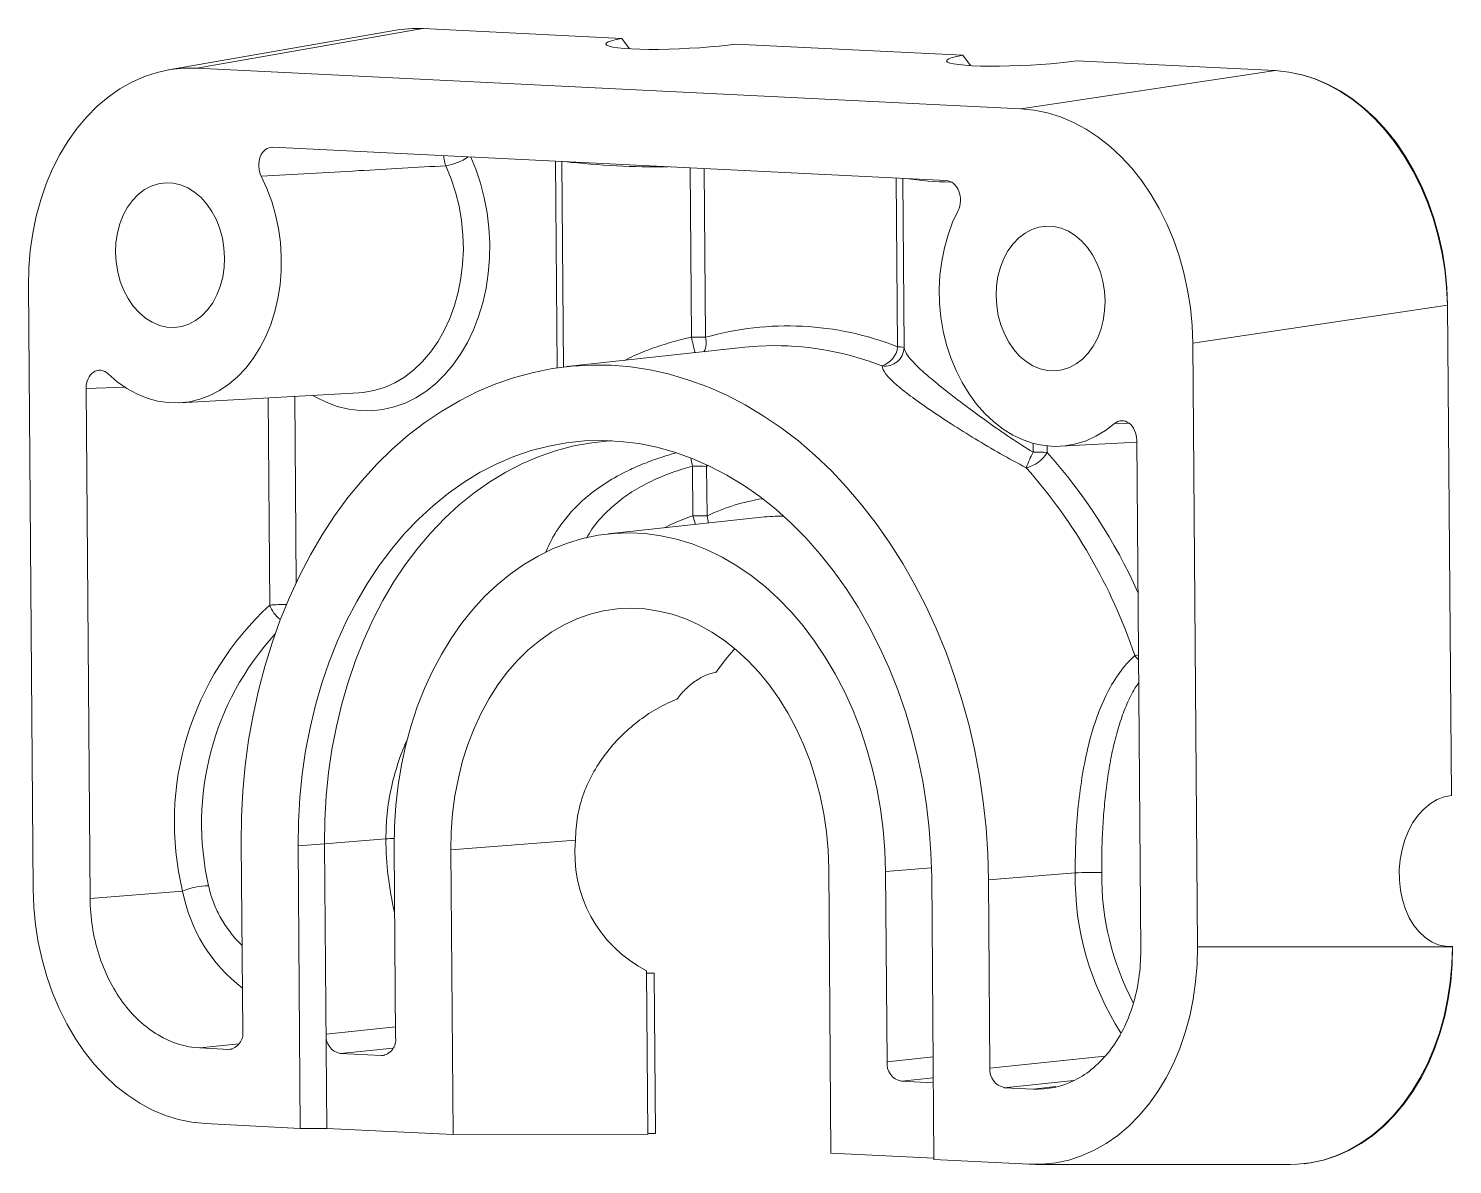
# Model space of a CAD drawing. Header units: millimetres. Extents: x -21.9 to 15.8, y -8.5 to 21.5.
import ezdxf

# ---------------------------------------------------------------- set-up
doc = ezdxf.new("R2010")
doc.units = ezdxf.units.MM

msp = doc.modelspace()

# ---------------------------------------------------------------- linework, layer by layer
at = {"color": 7, "linetype": 'Continuous', "lineweight": 15}
for p, q in [((-11.445, 21.511), (-17.425, 20.466)), ((-11.787, 21.51), (-11.792, 21.51)), ((-11.439, 21.511), (-11.787, 21.51)), ((-11.439, 21.511), (-11.445, 21.511)), ((-11.439, 21.511), (-6.177, 21.251)), ((-12.204, 21.463), (-18.174, 20.42)), ((-6.177, 21.251), (-5.976, 20.978)), ((-3.17, 21.103), (2.843, 20.807)), ((2.843, 20.807), (3.043, 20.533)), ((-17.425, 20.466), (4.376, 19.391)), ((4.376, 19.391), (11.117, 20.399)), ((5.849, 20.658), (11.111, 20.399)), ((11.117, 20.399), (11.111, 20.399)), ((2.4, 17.494), (-15.418, 18.372)), ((-21.757, -1.261), (-21.882, 14.709)), ((15.667, 14.198), (8.926, 13.19)), ((15.667, 14.19), (15.667, 14.198)), ((15.667, 14.19), (15.769, 1.217)), ((8.926, 13.19), (9.051, -2.78)), ((-2.923, 13.08), (-7.633, 12.568)), ((-20.358, 11.992), (-20.252, -1.505)), ((-17.874, 11.61), (-13.144, 11.873)), ((5.427, 10.461), (7.444, 10.573)), ((7.549, -2.876), (7.444, 10.621)), ((-4.3, 8.623), (-4.31, 9.934)), ((-3.937, 9.929), (-3.927, 8.618)), ((-2.488, 8.582), (-6.539, 8.142)), ((-12.424, 0.073), (-14.048, -0.056)), ((-10.704, -0.221), (-7.405, 0.041)), ((-16.211, -5.018), (-16.25, -0.034)), ((-14.747, -0.108), (-14.048, -0.056)), ((-14.747, -0.108), (-14.689, -7.586)), ((-14.048, -0.056), (-13.989, -7.587)), ((-12.168, -5.183), (-12.207, -0.147)), ((-10.704, -0.221), (-10.645, -7.751)), ((-0.647, -8.244), (-0.706, -0.714)), ((0.797, -0.788), (0.837, -5.824)), ((2.076, -8.413), (2.018, -0.935)), ((5.818, -0.827), (3.521, -1.009)), ((3.521, -1.009), (3.56, -5.993)), ((-17.803, -1.311), (-20.252, -1.505)), ((9.051, -2.78), (15.8, -2.782)), ((15.566, -2.762), (15.8, -2.774)), ((15.8, -2.774), (15.8, -2.775)), ((15.8, -2.782), (15.8, -2.775)), ((-5.492, -7.743), (-5.526, -3.419)), ((-5.326, -3.478), (-5.526, -3.468)), ((-5.326, -3.478), (-5.293, -7.719)), ((-17.35, -5.46), (-16.583, -5.498)), ((-13.629, -5.609), (-12.54, -5.663)), ((1.216, -6.341), (2.061, -6.383)), ((3.94, -6.51), (4.707, -6.548)), ((-14.689, -7.586), (-17.207, -7.462)), ((-13.989, -7.587), (-14.689, -7.586)), ((-10.645, -7.751), (-13.989, -7.587)), ((-10.645, -7.751), (-5.492, -7.743)), ((2.076, -8.379), (-0.647, -8.244)), ((4.594, -8.537), (2.076, -8.413)), ((4.761, -8.541), (11.507, -8.543)), ((11.872, -8.523), (11.879, -8.522))]:
    msp.add_line(p, q, dxfattribs=at)
at = {"color": 8, "linetype": 'Continuous', "lineweight": 15}
for p, q in [((-7.895, 12.535), (-7.937, 18.003)), ((-7.768, 17.995), (-7.725, 12.558)), ((-4.337, 13.35), (-4.372, 17.828)), ((-3.999, 17.809), (-3.964, 13.345)), ((1.117, 13.094), (1.082, 17.559)), ((1.252, 17.55), (1.287, 13.072)), ((-19.305, 12.024), (-20.358, 11.992)), ((-15.495, 6.26), (-15.538, 11.74)), ((-14.838, 11.779), (-14.8, 6.853)), ((7.23, 11.075), (6.853, 11.061)), ((4.703, 10.302), (4.701, 10.54)), ((5.075, 10.47), (5.076, 10.297)), ((-3.952, 9.979), (-3.937, 9.929)), ((-3.887, 9.949), (-3.937, 9.929)), ((2.014, -0.692), (0.797, -0.788)), ((-14.009, -5.092), (-12.17, -4.898)), ((-16.305, -5.347), (-17.35, -5.46)), ((-16.583, -5.498), (-16.494, -5.488)), ((-12.232, -5.462), (-13.629, -5.609)), ((-12.54, -5.663), (-12.45, -5.653)), ((0.837, -5.824), (2.055, -5.696)), ((3.56, -5.993), (6.601, -5.672)), ((2.06, -6.253), (1.216, -6.341)), ((5.771, -6.317), (3.94, -6.51)), ((5.305, -6.483), (4.707, -6.548))]:
    msp.add_line(p, q, dxfattribs=at)
at = {"color": 7, "linetype": 'Continuous', "lineweight": 15, "flags": 128}
for points in [[(-6.177, 21.251), (-6.333, 21.221), (-6.456, 21.19), (-6.543, 21.159), (-6.594, 21.128), (-6.607, 21.099), (-6.582, 21.071), (-6.519, 21.046), (-6.42, 21.023), (-6.286, 21.003), (-6.121, 20.987), (-5.926, 20.975), (-5.707, 20.967), (-5.466, 20.963), (-5.209, 20.963), (-4.94, 20.968), (-4.665, 20.977), (-4.389, 20.99), (-4.117, 21.006), (-3.854, 21.026), (-3.606, 21.049), (-3.376, 21.075), (-3.17, 21.103)], [(2.843, 20.807), (2.687, 20.776), (2.564, 20.745), (2.476, 20.714), (2.425, 20.684), (2.412, 20.654), (2.437, 20.626), (2.5, 20.601), (2.599, 20.578), (2.733, 20.559), (2.899, 20.543), (3.093, 20.53), (3.313, 20.522), (3.554, 20.518), (3.811, 20.519), (4.079, 20.523), (4.354, 20.532), (4.63, 20.545), (4.902, 20.561), (5.165, 20.581), (5.414, 20.605), (5.643, 20.63), (5.849, 20.658)], [(-17.425, 20.466), (-17.778, 20.465), (-18.129, 20.427), (-18.476, 20.353), (-18.815, 20.242), (-19.146, 20.096), (-19.465, 19.916), (-19.772, 19.702), (-20.064, 19.456), (-20.339, 19.179), (-20.597, 18.873), (-20.834, 18.54), (-21.05, 18.183), (-21.243, 17.802), (-21.413, 17.401), (-21.557, 16.982), (-21.676, 16.547), (-21.768, 16.1), (-21.834, 15.643), (-21.872, 15.178), (-21.882, 14.709)], [(15.667, 14.19), (15.65, 14.661), (15.604, 15.13), (15.532, 15.594), (15.432, 16.051), (15.306, 16.498), (15.155, 16.932), (14.978, 17.351), (14.779, 17.752), (14.557, 18.131), (14.314, 18.488), (14.051, 18.82), (13.771, 19.125), (13.474, 19.401), (13.164, 19.646), (12.841, 19.858), (12.507, 20.037), (12.165, 20.182), (11.817, 20.29), (11.465, 20.363), (11.111, 20.399)], [(15.667, 14.198), (15.644, 14.667), (15.594, 15.135), (15.517, 15.598), (15.413, 16.054), (15.284, 16.5), (15.13, 16.934), (14.952, 17.351), (14.751, 17.751), (14.529, 18.13), (14.286, 18.487), (14.024, 18.818), (13.745, 19.123), (13.45, 19.398), (13.142, 19.643), (12.822, 19.855), (12.493, 20.035), (12.155, 20.179), (11.812, 20.289), (11.465, 20.362), (11.117, 20.399)], [(8.926, 13.19), (8.909, 13.66), (8.864, 14.129), (8.791, 14.593), (8.692, 15.05), (8.566, 15.496), (8.415, 15.93), (8.239, 16.348), (8.039, 16.748), (7.818, 17.127), (7.575, 17.484), (7.313, 17.815), (7.033, 18.119), (6.737, 18.395), (6.427, 18.639), (6.104, 18.851), (5.771, 19.03), (5.43, 19.174), (5.082, 19.283), (4.73, 19.355), (4.376, 19.391)], [(-15.722, 17.607), (-15.572, 17.282), (-15.445, 16.941), (-15.343, 16.586), (-15.267, 16.222), (-15.216, 15.852), (-15.192, 15.479), (-15.195, 15.106), (-15.225, 14.736), (-15.282, 14.374), (-15.364, 14.023), (-15.472, 13.685), (-15.604, 13.363), (-15.759, 13.062), (-15.936, 12.783), (-16.132, 12.528), (-16.347, 12.301), (-16.579, 12.104), (-16.824, 11.937), (-17.082, 11.804), (-17.349, 11.704), (-17.624, 11.639), (-17.903, 11.609), (-18.184, 11.615), (-18.464, 11.657), (-18.742, 11.733), (-19.014, 11.845), (-19.278, 11.99), (-19.532, 12.167), (-19.773, 12.374)], [(-19.578, 15.591), (-19.566, 15.851), (-19.528, 16.105), (-19.464, 16.348), (-19.376, 16.575), (-19.264, 16.783), (-19.131, 16.967), (-18.98, 17.125), (-18.812, 17.252), (-18.633, 17.347), (-18.444, 17.408), (-18.249, 17.434), (-18.052, 17.425), (-17.857, 17.379), (-17.667, 17.3), (-17.486, 17.187), (-17.316, 17.043), (-17.162, 16.87), (-17.027, 16.673), (-16.911, 16.454), (-16.819, 16.217), (-16.751, 15.968), (-16.709, 15.71), (-16.694, 15.449), (-16.705, 15.189), (-16.743, 14.935), (-16.807, 14.692), (-16.896, 14.464), (-17.008, 14.256), (-17.141, 14.072), (-17.292, 13.915), (-17.459, 13.787), (-17.639, 13.692), (-17.828, 13.631), (-18.022, 13.605), (-18.219, 13.615), (-18.414, 13.66), (-18.605, 13.74), (-18.786, 13.853), (-18.955, 13.997), (-19.109, 14.169), (-19.245, 14.367), (-19.36, 14.586), (-19.452, 14.822), (-19.52, 15.072), (-19.562, 15.329), (-19.578, 15.591)], [(6.853, 11.061), (6.615, 10.877), (6.364, 10.725), (6.102, 10.606), (5.831, 10.522), (5.554, 10.472), (5.274, 10.458), (4.993, 10.48), (4.713, 10.537), (4.437, 10.629), (4.168, 10.756), (3.909, 10.915), (3.66, 11.106), (3.426, 11.326), (3.207, 11.575), (3.006, 11.849), (2.825, 12.145), (2.665, 12.463), (2.527, 12.797), (2.414, 13.146), (2.326, 13.506), (2.264, 13.874), (2.229, 14.246), (2.22, 14.62), (2.238, 14.991), (2.283, 15.357), (2.354, 15.714), (2.45, 16.058), (2.572, 16.387), (2.717, 16.698)], [(3.723, 14.442), (3.734, 14.702), (3.772, 14.956), (3.836, 15.199), (3.925, 15.426), (4.037, 15.634), (4.17, 15.818), (4.321, 15.976), (4.488, 16.103), (4.668, 16.198), (4.857, 16.259), (5.052, 16.285), (5.248, 16.276), (5.444, 16.23), (5.634, 16.151), (5.815, 16.038), (5.984, 15.894), (6.138, 15.721), (6.274, 15.524), (6.389, 15.305), (6.481, 15.068), (6.549, 14.819), (6.591, 14.561), (6.607, 14.3), (6.595, 14.04), (6.557, 13.786), (6.493, 13.543), (6.405, 13.315), (6.293, 13.107), (6.16, 12.923), (6.009, 12.766), (5.842, 12.638), (5.662, 12.543), (5.473, 12.482), (5.278, 12.456), (5.081, 12.466), (4.886, 12.511), (4.696, 12.591), (4.515, 12.704), (4.346, 12.848), (4.192, 13.02), (4.056, 13.218), (3.941, 13.437), (3.848, 13.673), (3.78, 13.923), (3.738, 14.18), (3.723, 14.442)], [(-2.148, 13.123), (-2.57, 13.11), (-2.923, 13.08)], [(-16.25, -0.034), (-16.242, 0.652), (-16.207, 1.335), (-16.145, 2.013), (-16.056, 2.684), (-15.94, 3.346), (-15.798, 3.998), (-15.63, 4.637), (-15.437, 5.262), (-15.219, 5.871), (-14.977, 6.463), (-14.711, 7.035), (-14.423, 7.587), (-14.112, 8.117), (-13.78, 8.623), (-13.427, 9.103), (-13.056, 9.558), (-12.666, 9.985), (-12.258, 10.383), (-11.835, 10.751), (-11.396, 11.088), (-10.944, 11.393), (-10.479, 11.666), (-10.003, 11.906), (-9.517, 12.111), (-9.022, 12.282), (-8.52, 12.417), (-8.012, 12.517), (-7.5, 12.582), (-6.984, 12.61), (-6.467, 12.603), (-5.95, 12.559), (-5.433, 12.48), (-4.919, 12.365), (-4.41, 12.214), (-3.905, 12.029), (-3.407, 11.81), (-2.918, 11.556), (-2.437, 11.27), (-1.968, 10.951), (-1.51, 10.601), (-1.066, 10.22), (-0.637, 9.81), (-0.223, 9.371), (0.174, 8.905), (0.553, 8.414), (0.913, 7.898), (1.254, 7.359), (1.573, 6.798), (1.871, 6.218), (2.146, 5.618), (2.397, 5.002), (2.625, 4.371), (2.828, 3.727), (3.006, 3.07), (3.158, 2.404), (3.284, 1.73), (3.383, 1.05), (3.456, 0.366), (3.502, -0.321), (3.521, -1.009)], [(2.018, -0.935), (1.999, -0.299), (1.953, 0.336), (1.88, 0.969), (1.78, 1.596), (1.654, 2.217), (1.501, 2.829), (1.323, 3.43), (1.12, 4.018), (0.892, 4.591), (0.64, 5.147), (0.366, 5.685), (0.07, 6.203), (-0.248, 6.699), (-0.585, 7.171), (-0.941, 7.618), (-1.315, 8.039), (-1.705, 8.431), (-2.11, 8.795), (-2.53, 9.128), (-2.961, 9.43), (-3.404, 9.699), (-3.857, 9.935), (-4.318, 10.136), (-4.785, 10.303), (-5.258, 10.435), (-5.734, 10.531), (-6.212, 10.591), (-6.691, 10.614), (-7.169, 10.601), (-7.644, 10.552), (-8.114, 10.467), (-8.58, 10.346), (-9.038, 10.19), (-9.487, 9.999), (-9.926, 9.773), (-10.353, 9.514), (-10.768, 9.222), (-11.168, 8.898), (-11.552, 8.544), (-11.92, 8.159), (-12.269, 7.747), (-12.599, 7.308), (-12.909, 6.843), (-13.197, 6.354), (-13.463, 5.843), (-13.706, 5.311), (-13.925, 4.76), (-14.12, 4.191), (-14.289, 3.608), (-14.432, 3.01), (-14.549, 2.402), (-14.639, 1.783), (-14.702, 1.158), (-14.738, 0.526), (-14.747, -0.108)], [(-6.447, 10.607), (-6.505, 10.603), (-6.978, 10.554), (-7.447, 10.47), (-7.91, 10.349), (-8.366, 10.194), (-8.813, 10.003), (-9.25, 9.779), (-9.675, 9.521), (-10.088, 9.23), (-10.486, 8.908), (-10.868, 8.555), (-11.234, 8.173), (-11.582, 7.762), (-11.91, 7.325), (-12.219, 6.862), (-12.506, 6.376), (-12.77, 5.867), (-13.012, 5.337), (-13.23, 4.789), (-13.424, 4.223), (-13.592, 3.642), (-13.735, 3.048), (-13.851, 2.442), (-13.941, 1.827), (-14.004, 1.204), (-14.039, 0.576), (-14.048, -0.056)], [(-12.207, -0.147), (-12.198, 0.406), (-12.163, 0.954), (-12.1, 1.497), (-12.012, 2.032), (-11.897, 2.557), (-11.757, 3.069), (-11.593, 3.567), (-11.404, 4.048), (-11.191, 4.511), (-10.956, 4.953), (-10.7, 5.372), (-10.423, 5.768), (-10.126, 6.138), (-9.812, 6.482), (-9.48, 6.796), (-9.133, 7.081), (-8.772, 7.334), (-8.399, 7.556), (-8.014, 7.744), (-7.62, 7.899), (-7.218, 8.02), (-6.809, 8.105), (-6.397, 8.156), (-5.981, 8.171), (-5.564, 8.15), (-5.148, 8.094), (-4.734, 8.003), (-4.324, 7.877), (-3.92, 7.717), (-3.523, 7.523), (-3.135, 7.296), (-2.757, 7.038), (-2.392, 6.748), (-2.04, 6.429), (-1.704, 6.082), (-1.383, 5.707), (-1.081, 5.308), (-0.798, 4.884), (-0.534, 4.439), (-0.292, 3.973), (-0.072, 3.489), (0.124, 2.989), (0.297, 2.475), (0.445, 1.948), (0.568, 1.412), (0.665, 0.868), (0.735, 0.318), (0.78, -0.234), (0.797, -0.788)], [(-0.706, -0.714), (-0.723, -0.229), (-0.767, 0.255), (-0.837, 0.735), (-0.933, 1.208), (-1.054, 1.673), (-1.201, 2.126), (-1.371, 2.566), (-1.564, 2.989), (-1.78, 3.394), (-2.016, 3.778), (-2.273, 4.139), (-2.547, 4.476), (-2.838, 4.787), (-3.145, 5.069), (-3.465, 5.322), (-3.798, 5.544), (-4.14, 5.734), (-4.491, 5.891), (-4.848, 6.014), (-5.21, 6.102), (-5.574, 6.156), (-5.939, 6.174), (-6.303, 6.156), (-6.664, 6.104), (-7.02, 6.016), (-7.368, 5.893), (-7.708, 5.737), (-8.037, 5.548), (-8.354, 5.326), (-8.656, 5.074), (-8.943, 4.791), (-9.212, 4.481), (-9.463, 4.145), (-9.693, 3.784), (-9.903, 3.4), (-10.09, 2.996), (-10.253, 2.573), (-10.393, 2.134), (-10.507, 1.681), (-10.596, 1.216), (-10.658, 0.743), (-10.695, 0.263), (-10.704, -0.221)], [(-3.698, 4.471), (-3.441, 4.82), (-3.192, 5.109)], [(15.769, 1.217), (15.579, 1.184), (15.393, 1.114), (15.214, 1.009), (15.046, 0.871), (14.892, 0.702), (14.754, 0.506), (14.636, 0.286), (14.539, 0.046), (14.465, -0.209), (14.416, -0.475), (14.392, -0.746), (14.394, -1.018), (14.422, -1.286), (14.476, -1.544), (14.553, -1.787), (14.654, -2.013), (14.776, -2.215), (14.916, -2.39), (15.073, -2.536), (15.243, -2.649), (15.423, -2.727), (15.61, -2.769), (15.8, -2.774)], [(-21.757, -1.261), (-21.739, -1.731), (-21.694, -2.2), (-21.622, -2.664), (-21.522, -3.121), (-21.396, -3.567), (-21.245, -4.001), (-21.069, -4.419), (-20.87, -4.819), (-20.648, -5.198), (-20.406, -5.555), (-20.143, -5.886), (-19.864, -6.19), (-19.568, -6.466), (-19.257, -6.71), (-18.935, -6.922), (-18.601, -7.101), (-18.26, -7.245), (-17.912, -7.354), (-17.56, -7.426), (-17.207, -7.462)], [(4.594, -8.537), (4.948, -8.536), (5.299, -8.498), (5.645, -8.424), (5.985, -8.313), (6.315, -8.167), (6.635, -7.987), (6.942, -7.773), (7.234, -7.527), (7.509, -7.25), (7.766, -6.944), (8.003, -6.611), (8.219, -6.253), (8.413, -5.873), (8.582, -5.472), (8.727, -5.053), (8.846, -4.618), (8.938, -4.171), (9.003, -3.714), (9.041, -3.249), (9.051, -2.78)], [(11.507, -8.543), (11.691, -8.538), (12.037, -8.5), (12.379, -8.426), (12.714, -8.315), (13.041, -8.169), (13.358, -7.989), (13.663, -7.775), (13.953, -7.528), (14.228, -7.252), (14.484, -6.946), (14.722, -6.613), (14.939, -6.255), (15.134, -5.875), (15.305, -5.474), (15.453, -5.055), (15.575, -4.62), (15.671, -4.173), (15.741, -3.716), (15.784, -3.251), (15.8, -2.782)], [(11.879, -8.522), (12.042, -8.5), (12.389, -8.425), (12.729, -8.315), (13.06, -8.168), (13.38, -7.987), (13.687, -7.773), (13.979, -7.526), (14.255, -7.249), (14.512, -6.943), (14.75, -6.61), (14.966, -6.251), (15.16, -5.87), (15.33, -5.469), (15.475, -5.049), (15.594, -4.614), (15.686, -4.166), (15.752, -3.709), (15.79, -3.244), (15.8, -2.775)], [(-5.492, -7.722), (-5.412, -7.72), (-5.293, -7.719)]]:
    msp.add_lwpolyline(points, dxfattribs=at)
at = {"color": 8, "linetype": 'Continuous', "lineweight": 15, "flags": 128}
for points in [[(-10.177, 18.114), (-10.046, 17.794), (-9.92, 17.419), (-9.82, 17.032), (-9.746, 16.637), (-9.697, 16.236), (-9.676, 15.833), (-9.682, 15.43), (-9.715, 15.032), (-9.774, 14.641), (-9.86, 14.259), (-9.971, 13.891), (-10.107, 13.54), (-10.266, 13.207), (-10.448, 12.896), (-10.651, 12.608), (-10.872, 12.347), (-11.112, 12.115), (-11.367, 11.912), (-11.636, 11.741), (-11.916, 11.604), (-12.205, 11.501), (-12.502, 11.432), (-12.803, 11.399), (-13.106, 11.403), (-13.409, 11.441), (-13.71, 11.516), (-14.006, 11.625), (-14.295, 11.769), (-14.358, 11.805)], [(-13.144, 11.873), (-13.024, 11.882), (-12.739, 11.932), (-12.46, 12.017), (-12.19, 12.138), (-11.931, 12.293), (-11.685, 12.481), (-11.455, 12.7), (-11.243, 12.948), (-11.051, 13.222), (-10.879, 13.522), (-10.731, 13.842), (-10.608, 14.182), (-10.509, 14.537), (-10.438, 14.905), (-10.393, 15.281), (-10.375, 15.664), (-10.385, 16.048), (-10.423, 16.431), (-10.488, 16.81), (-10.579, 17.18), (-10.696, 17.539), (-10.838, 17.883)], [(7.488, 4.938), (7.462, 4.934), (7.391, 4.924)]]:
    msp.add_lwpolyline(points, dxfattribs=at)
at = {"color": 7, "linetype": 'Continuous', "lineweight": 15}
for centre, radius, start, end in [((-11.606, 18.042), 3.473, 87.3329, 99.907), ((-1.794, 5.702), 7.944, 68.5047, 105.8492), ((-4.235, 7.085), 6.266, 87.5177, 90.9342), ((0.529, 13.153), 0.591, 287.2934, 354.3004), ((0.786, 13.083), 0.501, 260.6303, 358.8323), ((1.137, 12.574), 0.521, 73.2384, 92.1636), ((7.081, 8.996), 2.713, 151.2193, 160.692), ((4.33, 10.74), 0.868, 282.6836, 329.3276), ((4.805, 4.037), 6.266, 87.5177, 90.9342), ((-4.208, 3.669), 6.266, 87.5177, 90.9342), ((-6.264, 0.348), 14.401, 18.5262, 41.5094), ((-4.198, 2.358), 6.266, 87.5177, 90.9342), ((-10.241, 0.521), 7.78, 132.4729, 193.6178), ((-3.925, -0.309), 3.498, 174.2523, 242.7515), ((6.24, -7.178), 6.365, 87.5054, 93.8079), ((-17.142, -2.789), 1.619, 89.068, 114.0685), ((-16.629, -5.078), 0.422, 276.2313, 8.2754), ((-13.53, -5.138), 0.481, 174.4703, 258.0731), ((-12.586, -5.243), 0.422, 276.2313, 8.2754), ((1.316, -5.87), 0.481, 174.4703, 258.0731), ((4.039, -6.039), 0.481, 174.4703, 258.0731)]:
    msp.add_arc(centre, radius, start, end, dxfattribs=at)
at = {"color": 8, "linetype": 'Continuous', "lineweight": 15}
for centre, radius, start, end in [((-10.224, 18.142), 0.666, 179.4063, 202.9161), ((-11.066, 19.323), 1.458, 279.0007, 304.2216), ((-5.253, 39.642), 21.787, 263.5844, 270.7695), ((2.704, 27.079), 9.631, 261.8077, 268.9432), ((0.274, 14.212), 4.691, 190.5928, 195.7765), ((-4.502, 13.212), 0.554, 333.1515, 13.8054), ((-2.139, 5.292), 7.831, 68.7065, 90.0667), ((-5.763, 0.646), 14.514, 24.1928, 41.6797), ((1.473, 11.272), 5.936, 190.8761, 193.0197), ((-1.617, 3.766), 5.374, 99.0056, 115.4596), ((2.475, 10.602), 7.058, 196.285, 198.2394), ((-4.54, 8.428), 0.642, 0.1155, 17.223), ((-1.956, 3.681), 4.93, 89.3396, 96.1928), ((-15.089, 0.307), 5.967, 89.7065, 93.9031), ((-14.798, 6.48), 0.731, 197.5546, 235.1181), ((-9.875, 0.48), 7.427, 137.6151, 192.8375), ((7.925, 5.305), 0.656, 215.493, 228.3856), ((-12.09, -4.475), 4.56, 91.4712, 94.2098), ((-3.641, 0.12), 8.784, 180.3089, 193.1643), ((13.378, -0.955), 7.562, 179.0265, 212.8506), ((13.733, -0.891), 7.216, 179.4278, 207.8601), ((-13.632, -0.506), 4.248, 190.9128, 232.4544)]:
    msp.add_arc(centre, radius, start, end, dxfattribs=at)
at = {"color": 7, "linetype": 'Continuous', "lineweight": 15}
for points, knots in [([(-15.722, 17.607), (-15.761, 17.684), (-15.784, 17.773), (-15.794, 17.953), (-15.779, 18.044), (-15.717, 18.201), (-15.67, 18.266), (-15.554, 18.354), (-15.487, 18.376), (-15.418, 18.372)], [0, 0, 0, 0, 0.25, 0.25, 0.5, 0.5, 0.75, 0.75, 1, 1, 1, 1]), ([(-10.838, 17.883), (-11.605, 17.84), (-12.373, 17.796), (-13.141, 17.753), (-14.001, 17.704), (-14.861, 17.656), (-15.722, 17.607)], [0.000491536, 0.000491536, 0.000491536, 0.000491536, 0.00387127, 0.00387127, 0.00387127, 0.007654259, 0.007654259, 0.007654259, 0.007654259]), ([(2.4, 17.494), (2.469, 17.49), (2.537, 17.462), (2.653, 17.363), (2.702, 17.293), (2.767, 17.13), (2.783, 17.038), (2.777, 16.858), (2.755, 16.771), (2.717, 16.698)], [0, 0, 0, 0, 0.25, 0.25, 0.5, 0.5, 0.75, 0.75, 1, 1, 1, 1]), ([(1.287, 13.072), (1.297, 13.006), (1.334, 12.932), (1.454, 12.766), (1.538, 12.673), (1.745, 12.472), (1.867, 12.364), (2.139, 12.135), (2.292, 12.012), (2.616, 11.758), (2.787, 11.629), (3.143, 11.363), (3.331, 11.225), (3.903, 10.818), (4.293, 10.551), (4.703, 10.302)], [0, 0, 0, 0, 0.125, 0.125, 0.25, 0.25, 0.375, 0.375, 0.5, 0.5, 0.625, 0.625, 0.75, 0.75, 1, 1, 1, 1]), ([(-20.358, 11.992), (-20.359, 12.083), (-20.34, 12.171), (-20.272, 12.322), (-20.221, 12.384), (-20.101, 12.462), (-20.033, 12.479), (-19.897, 12.462), (-19.83, 12.429), (-19.773, 12.374)], [0, 0, 0, 0, 0.25, 0.25, 0.5, 0.5, 0.75, 0.75, 1, 1, 1, 1]), ([(4.52, 9.893), (4.055, 10.131), (3.609, 10.39), (2.955, 10.788), (2.74, 10.923), (2.335, 11.183), (2.143, 11.31), (1.779, 11.558), (1.608, 11.679), (1.309, 11.902), (1.177, 12.006), (1.011, 12.152), (0.961, 12.2), (0.874, 12.289), (0.838, 12.331), (0.746, 12.452), (0.711, 12.524), (0.705, 12.589)], [0, 0, 0, 0, 0.25, 0.25, 0.375, 0.375, 0.5, 0.5, 0.625, 0.625, 0.75, 0.75, 0.8125, 0.8125, 0.875, 0.875, 1, 1, 1, 1]), ([(6.853, 11.061), (6.909, 11.11), (6.975, 11.136), (7.11, 11.14), (7.18, 11.117), (7.3, 11.027), (7.352, 10.96), (7.423, 10.802), (7.443, 10.712), (7.444, 10.621)], [0, 0, 0, 0, 0.25, 0.25, 0.5, 0.5, 0.75, 0.75, 1, 1, 1, 1]), ([(5.818, -0.827), (5.813, -0.225), (5.839, 0.366), (5.928, 1.235), (5.966, 1.518), (6.057, 2.061), (6.111, 2.323), (6.237, 2.827), (6.31, 3.069), (6.471, 3.52), (6.561, 3.731), (6.761, 4.126), (6.872, 4.31), (7.115, 4.643), (7.247, 4.792), (7.391, 4.924)], [0, 0, 0, 0, 0.25, 0.25, 0.375, 0.375, 0.5, 0.5, 0.625, 0.625, 0.75, 0.75, 0.875, 0.875, 1, 1, 1, 1]), ([(-4.73, 3.766), (-4.66, 3.856), (-4.584, 3.942), (-4.421, 4.102), (-4.332, 4.177), (-4.148, 4.307), (-4.051, 4.363), (-3.865, 4.443), (-3.775, 4.467), (-3.698, 4.471)], [0, 0, 0, 0, 0.25, 0.25, 0.5, 0.5, 0.75, 0.75, 1, 1, 1, 1]), ([(-4.73, 3.766), (-4.892, 3.703), (-5.058, 3.625), (-5.384, 3.442), (-5.546, 3.337), (-6.022, 2.981), (-6.316, 2.699), (-6.701, 2.207), (-6.818, 2.033), (-7.022, 1.671), (-7.111, 1.482), (-7.257, 1.086), (-7.314, 0.879), (-7.388, 0.464), (-7.406, 0.254), (-7.405, 0.041)], [0, 0, 0, 0, 0.125, 0.125, 0.25, 0.25, 0.5, 0.5, 0.625, 0.625, 0.75, 0.75, 0.875, 0.875, 1, 1, 1, 1]), ([(-20.252, -1.505), (-20.248, -2.002), (-20.17, -2.508), (-19.875, -3.446), (-19.659, -3.879), (-19.123, -4.609), (-18.803, -4.908), (-18.103, -5.324), (-17.724, -5.442), (-17.35, -5.46)], [-0.784029, -0.784029, -0.784029, -0.784029, -0.392014, -0.392014, 0, 0, 0.392014, 0.392014, 0.784029, 0.784029, 0.784029, 0.784029]), ([(4.707, -6.548), (5.081, -6.566), (5.459, -6.486), (6.152, -6.138), (6.467, -5.871), (6.993, -5.193), (7.202, -4.782), (7.482, -3.872), (7.553, -3.373), (7.549, -2.876)], [-0.784029, -0.784029, -0.784029, -0.784029, -0.392014, -0.392014, 0, 0, 0.392014, 0.392014, 0.784029, 0.784029, 0.784029, 0.784029]), ([(-5.526, -3.479), (-5.483, -3.482), (-5.43, -3.486), (-5.342, -3.479), (-5.326, -3.478)], [0, 0, 0, 0, 0.813335, 1, 1, 1, 1])]:
    msp.add_open_spline(points, degree=3, knots=knots, dxfattribs=at)
at = {"color": 8, "linetype": 'Continuous', "lineweight": 15}
for points, knots in [([(-6.105, 12.734), (-6.023, 12.776), (-5.797, 12.893), (-5.38, 13.054), (-4.867, 13.22), (-4.516, 13.306), (-4.337, 13.35)], [0, 0, 0, 0, 0.160069, 0.443992, 0.717888, 1, 1, 1, 1]), ([(-8.199, 7.644), (-8.129, 7.801), (-8.002, 8.085), (-7.734, 8.475), (-7.439, 8.821), (-7.064, 9.171), (-6.594, 9.511), (-6.081, 9.795), (-5.59, 10.009), (-5.168, 10.164), (-4.882, 10.247), (-4.75, 10.285)], [0, 0, 0, 0, 0.136, 0.247008, 0.358254, 0.469144, 0.60528, 0.741302, 0.831732, 0.922487, 1, 1, 1, 1]), ([(-4.31, 9.934), (-4.394, 9.91), (-4.675, 9.831), (-5.141, 9.662), (-5.679, 9.406), (-6.158, 9.099), (-6.6, 8.721), (-6.925, 8.361), (-7.07, 8.108), (-7.116, 8.028)], [0, 0, 0, 0, 0.067863, 0.226187, 0.384632, 0.545299, 0.706138, 0.906862, 1, 1, 1, 1]), ([(-5.054, 8.304), (-4.978, 8.343), (-4.738, 8.467), (-4.478, 8.56), (-4.3, 8.623)], [0, 0, 0, 0, 0.3165638, 1, 1, 1, 1]), ([(7.494, 4.207), (7.461, 4.158), (7.344, 3.989), (7.181, 3.646), (7.003, 3.18), (6.86, 2.676), (6.745, 2.144), (6.657, 1.589), (6.59, 1.009), (6.545, 0.409), (6.518, -0.204), (6.518, -0.614), (6.517, -0.819)], [0, 0, 0, 0, 0.044258, 0.153953, 0.263964, 0.37366, 0.477962, 0.582544, 0.686802, 0.791097, 0.895734, 1, 1, 1, 1]), ([(-12.424, 0.073), (-12.419, 0.295), (-12.407, 0.74), (-12.299, 1.401), (-12.122, 2.042), (-11.964, 2.486), (-11.853, 2.705), (-11.841, 2.729)], [0, 0, 0, 0, 0.243134, 0.48709, 0.730296, 0.970836, 1, 1, 1, 1]), ([(-17.116, -1.17), (-17.084, -1.301), (-17.019, -1.561), (-16.846, -1.942), (-16.619, -2.304), (-16.408, -2.575), (-16.266, -2.713), (-16.229, -2.748)], [0, 0, 0, 0, 0.222862, 0.445868, 0.681399, 0.918106, 1, 1, 1, 1])]:
    msp.add_open_spline(points, degree=3, knots=knots, dxfattribs=at)

doc.saveas('drawing.dxf')
